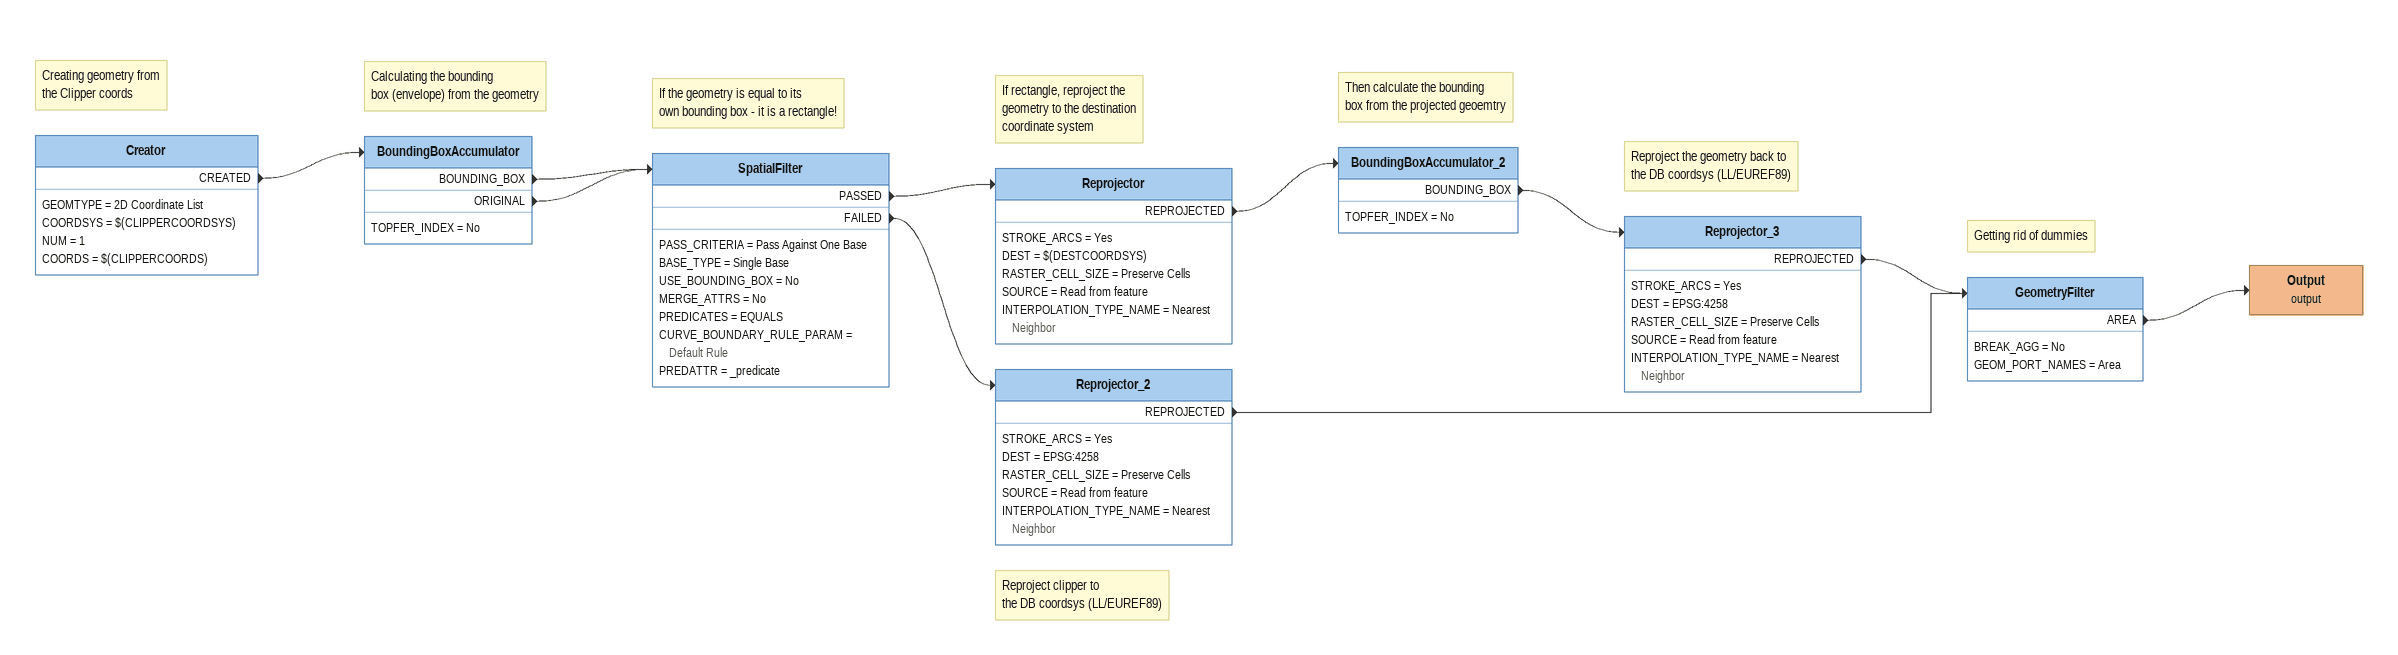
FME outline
Note: Creating geometry from / the Clipper coords
Creator
    GEOMTYPE = 2D Coordinate List
    COORDSYS = $(CLIPPERCOORDSYS)
    NUM = 1
    COORDS = $(CLIPPERCOORDS)
    CREATED -> BoundingBoxAccumulator
Note: Calculating the bounding / box (envelope) from the geometry
BoundingBoxAccumulator
    TOPFER_INDEX = No
    BOUNDING_BOX -> SpatialFilter
    ORIGINAL -> SpatialFilter
Note: If the geometry is equal to its / own bounding box - it is a rectangle!
SpatialFilter
    PASS_CRITERIA = Pass Against One Base
    BASE_TYPE = Single Base
    USE_BOUNDING_BOX = No
    MERGE_ATTRS = No
    PREDICATES = EQUALS
    CURVE_BOUNDARY_RULE_PARAM = Default Rule
    PREDATTR = _predicate
    PASSED -> Reprojector
    FAILED -> Reprojector_2
Note: If rectangle, reproject the / geometry to the destination / coordinate system
Reprojector
    STROKE_ARCS = Yes
    DEST = $(DESTCOORDSYS)
    RASTER_CELL_SIZE = Preserve Cells
    SOURCE = Read from feature
    INTERPOLATION_TYPE_NAME = Nearest Neighbor
    REPROJECTED -> BoundingBoxAccumulator_2
Note: Then calculate the bounding / box from the projected geoemtry
BoundingBoxAccumulator_2
    TOPFER_INDEX = No
    BOUNDING_BOX -> Reprojector_3
Note: Reproject the geometry back to / the DB coordsys (LL/EUREF89)
Reprojector_3
    STROKE_ARCS = Yes
    DEST = EPSG:4258
    RASTER_CELL_SIZE = Preserve Cells
    SOURCE = Read from feature
    INTERPOLATION_TYPE_NAME = Nearest Neighbor
    REPROJECTED -> GeometryFilter
Note: Reproject clipper to / the DB coordsys (LL/EUREF89)
Reprojector_2
    STROKE_ARCS = Yes
    DEST = EPSG:4258
    RASTER_CELL_SIZE = Preserve Cells
    SOURCE = Read from feature
    INTERPOLATION_TYPE_NAME = Nearest Neighbor
    REPROJECTED -> GeometryFilter
Note: Getting rid of dummies
GeometryFilter
    BREAK_AGG = No
    GEOM_PORT_NAMES = Area
    AREA -> Output (output)
Output (output)
